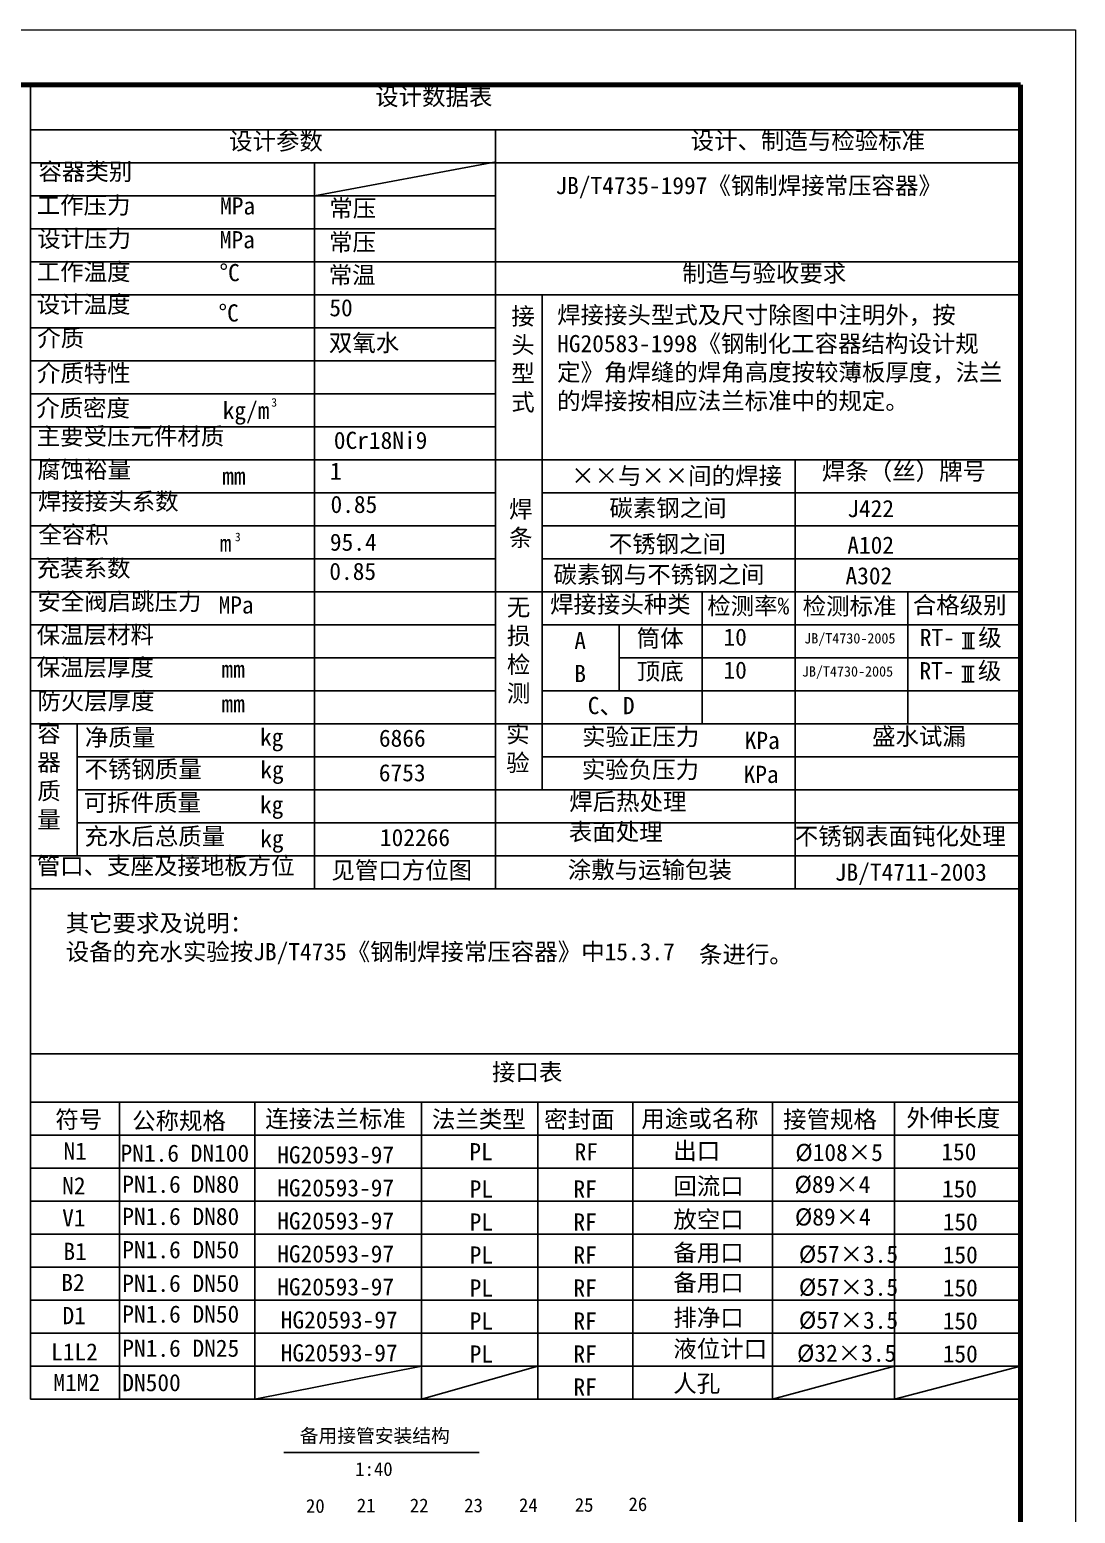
# Model space of a CAD drawing. Header units: millimetres. Extents: x -636 to 32964, y -4723 to 19037.
# Drawn here: x 8559 to 16164, y 8249 to 19037 of the extents above; entities that cross this region are included whole.
import ezdxf

# ---------------------------------------------------------------- set-up
doc = ezdxf.new("R2010")
doc.units = ezdxf.units.MM
doc.header["$LTSCALE"] = 10
doc.layers.add('图纸内框', color=6, linetype='Continuous', lineweight=90)
doc.layers.add('图纸外框', color=7, linetype='Continuous', lineweight=15)
doc.layers.add('尺寸线', color=6, linetype='Continuous')
doc.layers.add('标注', color=8, linetype='Continuous')
doc.styles.get("Standard").update_dxf_attribs({"font": 'SimSun.ttf'})

msp = doc.modelspace()

# ---------------------------------------------------------------- linework, layer by layer
at = {"layer": '图纸内框'}
for p, q in [((363.9, 18637.3), (15763.9, 18637.3)), ((15763.9, 18637.3), (15763.9, -4322.7))]:
    msp.add_line(p, q, dxfattribs=at)
at = {"layer": '图纸外框'}
for p, q in [((-636.1, 19037.3), (16163.9, 19037.3)), ((16163.9, 19037.3), (16163.9, -4722.7))]:
    msp.add_line(p, q, dxfattribs=at)
at = {"layer": '尺寸线', "lineweight": 106}
msp.add_line((8563.9, 18637.3), (15763.9, 18637.3), dxfattribs=at)
at = {"layer": '标注'}
for p, q in [((8563.9, 13270.9), (8563.9, 18637.3)), ((8563.9, 18308.9), (15763.9, 18308.9)), ((11946.2, 18308.9), (11946.2, 12788.9)), ((8563.9, 18068.9), (15763.9, 18068.9)), ((10630.1, 17828.9), (11952.8, 18075.4)), ((10630.1, 13270.9), (10630.1, 18068.9)), ((8563.9, 17828.9), (11946.2, 17828.9)), ((8563.9, 17828.9), (11946.2, 17828.9)), ((8563.9, 17828.9), (11946.2, 17828.9)), ((8563.9, 17828.9), (11946.2, 17828.9)), ((8563.9, 17588.9), (11946.2, 17588.9)), ((8563.9, 17348.9), (12504.8, 17348.9)), ((8563.9, 17348.9), (12504.8, 17348.9)), ((8563.9, 17348.9), (15763.9, 17348.9)), ((8563.9, 17108.9), (15763.9, 17108.9)), ((12287.2, 17108.9), (12287.2, 13508.9)), ((8563.9, 16868.9), (11946.2, 16868.9)), ((8563.9, 16628.9), (11946.2, 16628.9)), ((8563.9, 16388.9), (11946.2, 16388.9)), ((8563.9, 16148.9), (11946.2, 16148.9)), ((8563.9, 15908.9), (15763.9, 15908.9)), ((14126.3, 12788.9), (14126.3, 15908.9)), ((8563.9, 15668.9), (11946.2, 15668.9)), ((8563.9, 15668.9), (11946.2, 15668.9)), ((8563.9, 15668.9), (11946.2, 15668.9)), ((8563.9, 15668.9), (11946.2, 15668.9)), ((12287.2, 15668.9), (15763.9, 15668.9)), ((12287.2, 15668.9), (15763.9, 15668.9)), ((12287.2, 15668.9), (15763.9, 15668.9)), ((12287.2, 15668.9), (15763.9, 15668.9)), ((8563.9, 15428.9), (11946.2, 15428.9)), ((12287.2, 15428.9), (15763.9, 15428.9)), ((8563.9, 15188.9), (11946.2, 15188.9)), ((8563.9, 15188.9), (11946.2, 15188.9)), ((8563.9, 15188.9), (11946.2, 15188.9)), ((8563.9, 15188.9), (11946.2, 15188.9)), ((12287.2, 15188.9), (15763.9, 15188.9)), ((12287.2, 15188.9), (15763.9, 15188.9)), ((12287.2, 15188.9), (15763.9, 15188.9)), ((12287.2, 15188.9), (15763.9, 15188.9)), ((8563.9, 14948.9), (12163.9, 14948.9)), ((12163.9, 14948.9), (15763.9, 14948.9)), ((13450.6, 14948.9), (13450.6, 13988.9)), ((14945.6, 14948.9), (14945.6, 13988.9)), ((8563.9, 14708.9), (11946.2, 14708.9)), ((8563.9, 14708.9), (11946.2, 14708.9)), ((8563.9, 14708.9), (11946.2, 14708.9)), ((12287.2, 14708.9), (15763.9, 14708.9)), ((12504.8, 14708.9), (15763.9, 14708.9)), ((12504.8, 14708.9), (15763.9, 14708.9)), ((12845.4, 14708.9), (12845.4, 14228.9)), ((15340.1, 14649), (15431.5, 14649)), ((15365, 14649), (15365, 14537.2)), ((15385.8, 14649), (15385.8, 14537.2)), ((15406.6, 14649), (15406.6, 14537.2)), ((8563.9, 14468.9), (11946.2, 14468.9)), ((12845.4, 14468.9), (15763.9, 14468.9)), ((15340.1, 14537.2), (15431.5, 14537.2)), ((15337.9, 14407.2), (15429.2, 14407.2)), ((15362.7, 14407.2), (15362.7, 14295.4)), ((15383.6, 14407.2), (15383.6, 14295.4)), ((15404.4, 14407.2), (15404.4, 14295.4)), ((15337.9, 14295.4), (15429.2, 14295.4)), ((8563.9, 14228.9), (11946.2, 14228.9)), ((12287.2, 14228.9), (15763.9, 14228.9)), ((8563.9, 13988.9), (15763.9, 13988.9)), ((8904.8, 13988.9), (8904.8, 13028.9)), ((8904.8, 13748.9), (11946.2, 13748.9)), ((12287.2, 13748.9), (15763.9, 13748.9)), ((8563.9, 11590.9), (8563.9, 13508.9)), ((8904.8, 13508.9), (12163.9, 13508.9)), ((10630.1, 12788.9), (10630.1, 13510.9)), ((12163.9, 13508.9), (15763.9, 13508.9)), ((8904.8, 13268.9), (15763.9, 13268.9)), ((8563.9, 13028.9), (12163.9, 13028.9)), ((8563.9, 13028.9), (12163.9, 13028.9)), ((8563.9, 13028.9), (12163.9, 13028.9)), ((12163.9, 13028.9), (15763.9, 13028.9)), ((12163.9, 13028.9), (15763.9, 13028.9)), ((12163.9, 13028.9), (15763.9, 13028.9)), ((8563.9, 12788.9), (12163.9, 12788.9)), ((12163.9, 12788.9), (15763.9, 12788.9)), ((8563.9, 11590.9), (15763.9, 11590.9)), ((8563.9, 9077.7), (8563.9, 11590.9)), ((8563.9, 11590.9), (15763.9, 11590.9)), ((8563.9, 11237.7), (15763.9, 11237.7)), ((9213, 11237.7), (9213, 9077.7)), ((10195.4, 11237.7), (10195.4, 9077.7)), ((11407.9, 11237.7), (11407.9, 9077.7)), ((12254.5, 11237.7), (12254.5, 9077.7)), ((12945.9, 11237.7), (12945.9, 9077.7)), ((13960.9, 11237.7), (13960.9, 9077.7)), ((14849.5, 11237.7), (14849.5, 9077.7)), ((8563.9, 10997.7), (15763.9, 10997.7)), ((8563.9, 10757.7), (15763.9, 10757.7)), ((8563.9, 10757.7), (15763.9, 10757.7)), ((8563.9, 10757.7), (15763.9, 10757.7)), ((8563.9, 10757.7), (15763.9, 10757.7)), ((8563.9, 10517.7), (15763.9, 10517.7)), ((8563.9, 10277.7), (15763.9, 10277.7)), ((8563.9, 10277.7), (15763.9, 10277.7)), ((8563.9, 10277.7), (15763.9, 10277.7)), ((8563.9, 10037.7), (15763.9, 10037.7)), ((8563.9, 9797.7), (15763.9, 9797.7)), ((8563.9, 9557.7), (15763.9, 9557.7)), ((8563.9, 9317.7), (15763.9, 9317.7)), ((10195.4, 9077.7), (11407.9, 9317.7)), ((11407.9, 9077.7), (12254.5, 9317.7)), ((13960.9, 9077.7), (14849.5, 9317.7)), ((14849.5, 9077.7), (15763.9, 9317.7)), ((8563.9, 9077.7), (15763.9, 9077.7)), ((13781.6, 9077.7), (13781.6, 9079.7)), ((10406.8, 8689.9), (11826.8, 8689.9))]:
    msp.add_line(p, q, dxfattribs=at)

# ---------------------------------------------------------------- texts
for s, p in [('0Cr18Ni9', (10770.9, 15988.6)), ('××与××间的焊接', (12497.6, 15731.3)), ('碳素钢之间', (12775, 15496.7)), ('J422', (14505.2, 15492.4)), ('不锈钢之间', (12770.7, 15235.2)), ('A102', (14505.2, 15226.7)), ('碳素钢与不锈钢之间', (12368.4, 15012.9)), ('A302', (14492.3, 15003.8)), ('公称规格', (9304, 11040.7)), ('连接法兰标准', (10272.2, 11054.9)), ('法兰类型', (11484.1, 11052.1)), ('密封面', (12300.7, 11050.5)), ('用途或名称', (13007.5, 11055.6)), ('接管规格', (14038.8, 11050.7)), ('外伸长度', (14935.6, 11060.5)), ('PN1.6 DN100', (9219.8, 10805.2)), ('HG20593-97', (10359.1, 10792.8)), ('PL', (11756.5, 10815.7)), ('RF', (12522.1, 10814.9)), ('出口', (13240.2, 10822.4)), ('%%C108×5', (14127.5, 10810.3)), ('150', (15189.2, 10815.8)), ('PN1.6 DN80', (9232.5, 10579.1)), ('回流口', (13240.2, 10566)), ('%%C89×4', (14121.8, 10578.4)), ('HG20593-97', (10359.1, 10552.8)), ('PL', (11758.8, 10544.7)), ('RF', (12513.4, 10544.7)), ('150', (15193.9, 10545.7)), ('PN1.6 DN80', (9232.5, 10345.3)), ('放空口', (13240.2, 10323.3)), ('%%C89×4', (14124.6, 10341.8)), ('HG20593-97', (10359.1, 10312.8)), ('PL', (11758.8, 10304.7)), ('RF', (12513.4, 10304.7)), ('150', (15199.3, 10305.7)), ('PN1.6 DN50', (9232.5, 10103.2)), ('HG20593-97', (10359.1, 10072.8)), ('PL', (11758.8, 10064.7)), ('RF', (12513.4, 10064.7)), ('备用口', (13240.2, 10081.6)), ('%%C57×3.5', (14153.4, 10070.8)), ('150', (15199.3, 10065.7)), ('PN1.6 DN50', (9232.5, 9858.8)), ('HG20593-97', (10359.1, 9832.8)), ('PL', (11758.8, 9824.7)), ('RF', (12513.4, 9824.7)), ('备用口', (13240.2, 9864.5)), ('%%C57×3.5', (14153.4, 9830.8)), ('150', (15199.3, 9825.7)), ('PN1.6 DN50', (9232.5, 9635.2)), ('HG20593-97', (10384.9, 9592.8)), ('排净口', (13240.2, 9609)), ('%%C57×3.5', (14153.4, 9590.8)), ('PL', (11758.8, 9584.7)), ('RF', (12513.4, 9584.7)), ('150', (15199.3, 9585.7)), ('PN1.6 DN25', (9232.5, 9386.8)), ('液位计口', (13240.2, 9382.5)), ('HG20593-97', (10384.9, 9352.8)), ('PL', (11758.8, 9344.7)), ('RF', (12513.4, 9344.7)), ('%%C32×3.5', (14139.9, 9350.8)), ('150', (15199.3, 9345.7)), ('DN500', (9232.5, 9136.7)), ('RF', (12513.4, 9104.7)), ('人孔', (13240.2, 9130.3))]:
    msp.add_text(s, height=125, dxfattribs=at).set_placement(p)
at = {"layer": '标注', "attachment_point": 1}
for s, insert, char_height, width in [('设计数据表 ', (11071.6, 18612.5), 125, 1138.722), ('设计参数\\P ', (10009.4, 18289.1), 125, 1138.722), ('设计、制造与检验标准', (13366.1, 18292.6), 125, 2846.458), ('容器类别 ', (8622.6, 18067.9), 125, 1138.722), ('JB/T4735-1997《钢制焊接常压容器》', (12382.6, 17966.3), 125, 4800.045), ('工作压力', (8610.2, 17823), 125, 1138.722), ('MPa', (9943.8, 17818.4), 125, 1138.722), ('常压', (10738.3, 17801), 125, 1138.722), ('设计压力', (8614.1, 17580.9), 125, 1138.722), ('MPa', (9941.6, 17572.8), 125, 1138.722), ('常压', (10736.1, 17555.4), 125, 1138.722), ('工作温度', (8610.2, 17339.5), 125, 1138.722), ('%%DC', (9938.9, 17333.2), 125, 1138.722), ('常温', (10733.5, 17315.8), 125, 1138.722), ('制造与验收要求', (13304.3, 17328.4), 125, 3065.852), ('设计温度', (8610.2, 17103), 125, 1138.722), ('50', (10738.4, 17077.9), 125, 1138.722), ('%%DC', (9932, 17039.8), 125, 1138.722), ('接头型式', (12061.4, 17016.6), 125, 50.922), ('焊接接头型式及尺寸除图中注明外，按HG20583-1998《钢制化工容器结构设计规定》角焊缝的焊角高度按较薄板厚度，法兰的焊接按相应法兰标准中的规定。', (12395, 17025.5), 125, 3267.931), ('介质', (8614.1, 16857.9), 125, 517.596), ('双氧水', (10735.4, 16822.9), 125, 1138.722), ('介质特性', (8611.2, 16602.8), 125, 1138.722), ('介质密度', (8606.4, 16348.2), 125, 1138.722), ('kg/m', (9962.6, 16330.6), 125, 1138.722), ('3', (10315.7, 16358.4), 62.5, 569.361), ('主要受压元件材质', (8610.2, 16143), 125, 1821.115), ('腐蚀裕量', (8614.1, 15900.9), 125, 1138.722), ('1', (10742.9, 15890.1), 125, 1138.722), ('焊条（丝）牌号', (14320.5, 15888.9), 125, 1904.061), ('mm', (9959, 15854), 125, 1138.722), ('焊接接头系数', (8618.7, 15670), 125, 1138.722), ('0.85', (10746.9, 15648), 125, 1138.722), ('焊条', (12045.3, 15613.9), 125, 114.886), ('全容积', (8622.6, 15427.9), 125, 1138.722), ('m', (9940.7, 15365.3), 125, 1138.722), ('3', (10051.1, 15379.9), 62.5, 569.361), ('95.4', (10742.5, 15372.9), 125, 1138.722), ('充装系数 ', (8610.2, 15183), 125, 1138.722), ('0.85', (10738.3, 15161), 125, 1138.722), ('安全阀启跳压力', (8614.1, 14940.9), 125, 1427.854), ('MPa', (9932.9, 14916.6), 125, 1138.722), ('无损检测', (12029.4, 14899.8), 125, 217.093), ('焊接接头种类', (12343.2, 14921.5), 125, 1138.722), ('检测率%', (13486.9, 14910.1), 125, 1138.722), ('检测标准', (14180.8, 14907.8), 125, 1138.722), ('合格级别', (14981.9, 14916.3), 125, 1297.548), ('保温层材料', (8610.2, 14699.5), 125, 1138.722), ('筒体', (12974.1, 14674.1), 125, 1138.722), ('10', (13604.7, 14682.8), 125, 1138.722), ('RT-  级', (15032.6, 14679.8), 125, 1297.548), ('A', (12520, 14657.6), 125, 1138.722), ('JB/T4730-2005', (14192.2, 14648.9), 75, 683.233), ('保温层厚度', (8610.2, 14463), 125, 1138.722), ('mm', (9953.5, 14449.7), 125, 1138.722), ('B', (12520, 14417.6), 125, 1138.722), ('顶底', (12974.1, 14434.1), 125, 1138.722), ('10', (13604.7, 14442.8), 125, 1138.722), ('JB/T4730-2005', (14175.2, 14408.2), 75, 683.233), ('RT-  级', (15030.4, 14438), 125, 1297.548), ('防火层厚度', (8614.1, 14217.9), 125, 1138.722), ('mm', (9953.5, 14198.8), 125, 1138.722), ('C、D', (12617.7, 14184.8), 125, 1138.722), ('容器质量', (8614.1, 13980.9), 125, 50.808), ('净质量', (8960.9, 13954), 125, 1138.722), ('kg', (10233.8, 13955.4), 125, 1138.722), ('6866', (11098.8, 13947.9), 125, 1138.722), ('实验', (12024.1, 13977.5), 125, 22.333), ('实验正压力', (12576.6, 13958.5), 125, 1138.722), ('KPa', (13759.1, 13931.6), 125, 1138.722), ('盛水试漏', (14685.7, 13960.7), 125, 1138.722), ('不锈钢质量', (8957.9, 13722.5), 125, 1138.722), ('kg', (10236.5, 13718.1), 125, 1138.722), ('实验负压力', (12574.4, 13719.1), 125, 1138.722), ('6753', (11098.2, 13696.5), 125, 1138.722), ('KPa', (13751.2, 13684.8), 125, 1138.722), ('可拆件质量', (8951.9, 13480), 125, 1138.722), ('焊后热处理', (12483.4, 13486.4), 125, 1138.722), ('kg', (10233.9, 13463.9), 125, 1138.722), ('表面处理', (12480.3, 13266.7), 125, 1138.722), ('充水后总质量', (8957.9, 13234.5), 125, 1138.722), ('kg', (10235.6, 13217.6), 125, 1138.722), ('102266', (11106.2, 13225.4), 125, 1138.722), ('不锈钢表面钝化处理', (14123.4, 13235), 125, 2451.307), ('管口、支座及接地板方位', (8610.2, 13019.5), 125, 3276.393), ('见管口方位图', (10753.2, 12987.5), 125, 1138.722), ('涂敷与运输包装', (12472.6, 12991.2), 125, 1760.665), ('JB/T4711-2003', (14414.5, 12973.3), 125, 1138.722), ('其它要求及说明：\\P设备的充水实验按JB/T4735《钢制焊接常压容器》中15.3.7', (8820.6, 12603.3), 125, 5785.925), ('条进行。\\P', (13426.3, 12375.2), 125, 12015.591), (' 接口表', (11836.8, 11520.2), 125, 3333.803), ('符号 ', (8745.7, 11175.3), 125, 517.596), ('N1 ', (8804.6, 10945.4), 125, 517.596), (' N2', (8710.5, 10693.3), 125, 517.596), (' V1', (8710.2, 10459.6), 125, 517.596), ('B1 ', (8804.5, 10216), 125, 517.596), (' B2', (8704.2, 9990), 125, 517.596), (' D1', (8712.3, 9749), 125, 517.596), ('L1L2', (8714.4, 9484.9), 125, 517.596), ('M1M2', (8731.1, 9262.2), 125, 517.596), ('备用接管安装结构', (10523.1, 8862.8), 100, 2155.541), ('1:40', (10926.7, 8620.4), 100, 737.646), (' 20', (10500.5, 8352.3), 100, 368.331), (' 21', (10870.2, 8356), 100, 368.331), (' 22', (11255.8, 8356), 100, 368.331), (' 23', (11651.1, 8356.1), 100, 368.331), (' 24', (12049.6, 8358), 100, 368.331), (' 25', (12455.5, 8359.9), 100, 368.331), (' 26', (12846.1, 8364.8), 100, 368.331)]:
    msp.add_mtext(s, dxfattribs=dict(at, insert=insert, char_height=char_height, width=width))

doc.saveas('drawing.dxf')
